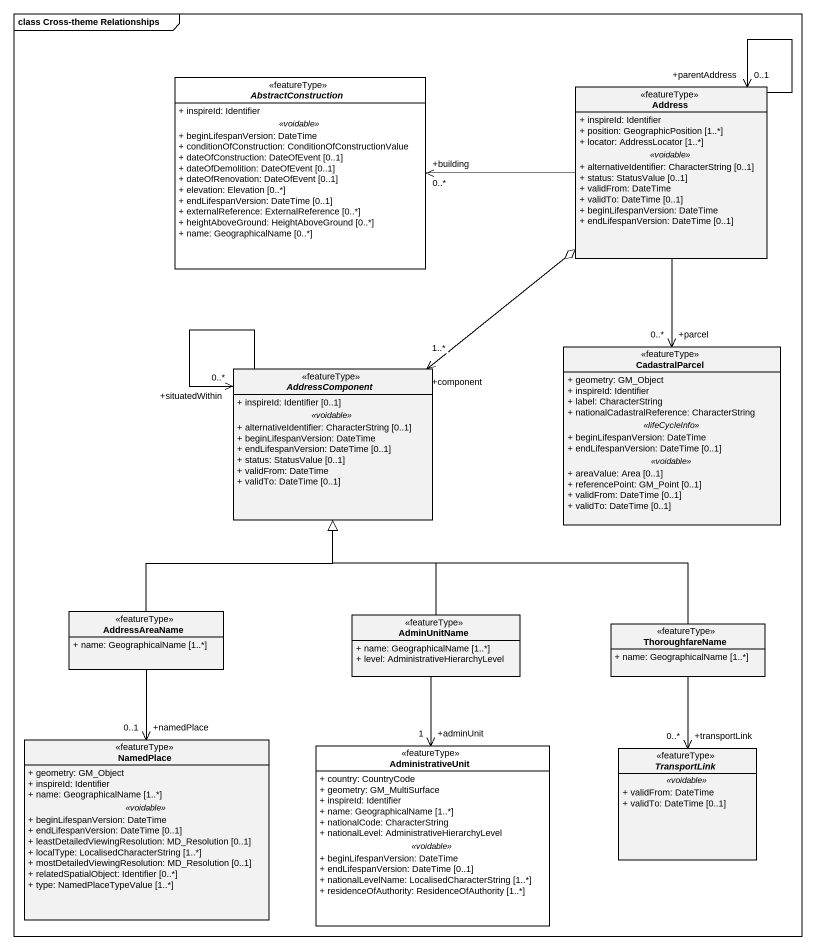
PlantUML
@startuml
mainframe class Cross-theme Relationships
hide circle
hide empty members
skinparam classAttributeIconSize 0
abstract class AbstractConstruction <<featureType>> #FFFFFF {
  + inspireId: Identifier
  .. <<voidable>> ..
  + beginLifespanVersion: DateTime
  + conditionOfConstruction: ConditionOfConstructionValue
  + dateOfConstruction: DateOfEvent [0..1]
  + dateOfDemolition: DateOfEvent [0..1]
  + dateOfRenovation: DateOfEvent [0..1]
  + elevation: Elevation [0..*]
  + endLifespanVersion: DateTime [0..1]
  + externalReference: ExternalReference [0..*]
  + heightAboveGround: HeightAboveGround [0..*]
  + name: GeographicalName [0..*]
}
class Address <<featureType>> {
  + inspireId: Identifier
  + position: GeographicPosition [1..*]
  + locator: AddressLocator [1..*]
  .. <<voidable>> ..
  + alternativeIdentifier: CharacterString [0..1]
  + status: StatusValue [0..1]
  + validFrom: DateTime
  + validTo: DateTime [0..1]
  + beginLifespanVersion: DateTime
  + endLifespanVersion: DateTime [0..1]
}
class CadastralParcel <<featureType>> {
  + geometry: GM_Object
  + inspireId: Identifier
  + label: CharacterString
  + nationalCadastralReference: CharacterString
  .. <<lifeCycleInfo>> ..
  + beginLifespanVersion: DateTime
  + endLifespanVersion: DateTime [0..1]
  .. <<voidable>> ..
  + areaValue: Area [0..1]
  + referencePoint: GM_Point [0..1]
  + validFrom: DateTime [0..1]
  + validTo: DateTime [0..1]
}
abstract class AddressComponent <<featureType>> {
  + inspireId: Identifier [0..1]
  .. <<voidable>> ..
  + alternativeIdentifier: CharacterString [0..1]
  + beginLifespanVersion: DateTime
  + endLifespanVersion: DateTime [0..1]
  + status: StatusValue [0..1]
  + validFrom: DateTime
  + validTo: DateTime [0..1]
}
class AddressAreaName <<featureType>> {
  + name: GeographicalName [1..*]
}
class AdminUnitName <<featureType>> {
  + name: GeographicalName [1..*]
  + level: AdministrativeHierarchyLevel
}
class ThoroughfareName <<featureType>> {
  + name: GeographicalName [1..*]
}
class NamedPlace <<featureType>> {
  + geometry: GM_Object
  + inspireId: Identifier
  + name: GeographicalName [1..*]
  .. <<voidable>> ..
  + beginLifespanVersion: DateTime
  + endLifespanVersion: DateTime [0..1]
  + leastDetailedViewingResolution: MD_Resolution [0..1]
  + localType: LocalisedCharacterString [1..*]
  + mostDetailedViewingResolution: MD_Resolution [0..1]
  + relatedSpatialObject: Identifier [0..*]
  + type: NamedPlaceTypeValue [1..*]
}
class AdministrativeUnit <<featureType>> #FFFFFF {
  + country: CountryCode
  + geometry: GM_MultiSurface
  + inspireId: Identifier
  + name: GeographicalName [1..*]
  + nationalCode: CharacterString
  + nationalLevel: AdministrativeHierarchyLevel
  .. <<voidable>> ..
  + beginLifespanVersion: DateTime
  + endLifespanVersion: DateTime [0..1]
  + nationalLevelName: LocalisedCharacterString [1..*]
  + residenceOfAuthority: ResidenceOfAuthority [1..*]
}
abstract class TransportLink <<featureType>> {
  .. <<voidable>> ..
  + validFrom: DateTime
  + validTo: DateTime [0..1]
}
Address -left-> "+building\n0..*" AbstractConstruction
Address --> "+parentAddress\n0..1" Address
Address --> "+parcel\n0..*" CadastralParcel
AddressComponent "+component\n1..*" <-up-o Address
AddressComponent --> "+situatedWithin\n0..*" AddressComponent
AddressAreaName -up-|> AddressComponent
AddressAreaName --> "+namedPlace\n0..1" NamedPlace
AdminUnitName -up-|> AddressComponent
AdminUnitName --> "+adminUnit\n1" AdministrativeUnit
ThoroughfareName -left-|> AddressComponent
ThoroughfareName --> "+transportLink\n0..*" TransportLink
@enduml
